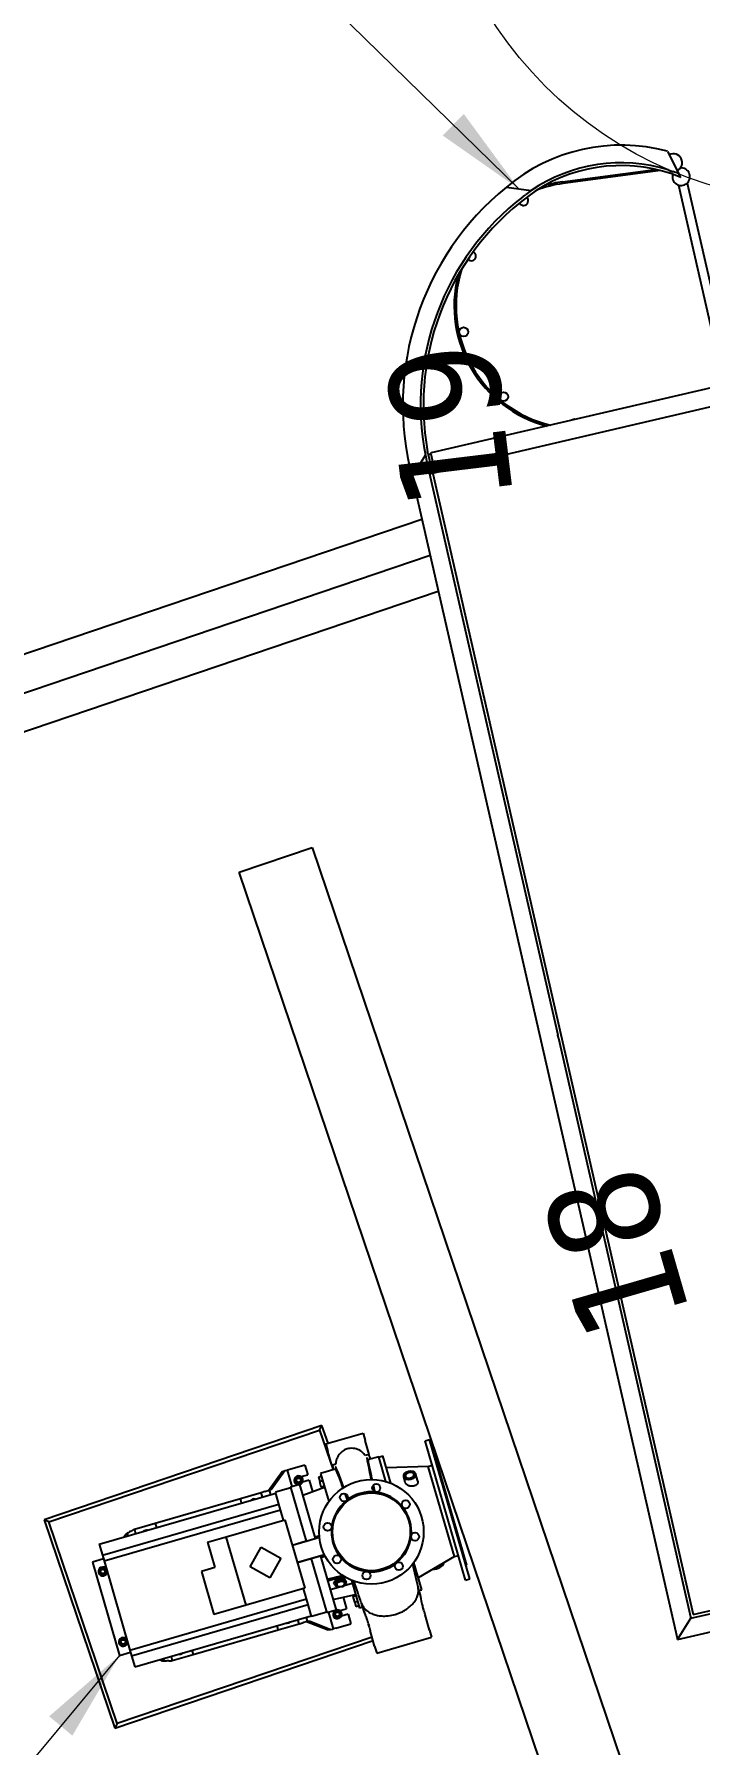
# Model space of a CAD drawing. Header units: millimetres. Extents: x -360063 to 84100, y -179792 to 59400.
# Drawn here: x 34090 to 35905, y 14992 to 19653 of the extents above; entities that cross this region are included whole.
import ezdxf

# ---------------------------------------------------------------- set-up
doc = ezdxf.new("R2010")
doc.units = ezdxf.units.MM
doc.header["$LTSCALE"] = 100
for name, color, linetype, lineweight in [('Detail Boundary', 7, 'Continuous', 18), ('Symbol', 7, 'Continuous', 18), ('Visible', 7, 'Continuous', 25)]:
    doc.layers.add(name, color=color, linetype=linetype, lineweight=lineweight)
doc.styles.add('Text Style175', font='tahoma.ttf')
doc.styles.add('Title', font='arial.ttf')
doc.dimstyles.new('Default - Method 2a$7', dxfattribs={"dimscale": 100, "dimtxt": 3, "dimasz": 2.5, "dimexe": 3, "dimexo": 0.5, "dimgap": 0.7, "dimtad": 0, "dimtoh": 1, "dimdec": 1, "dimrnd": 1e-08, "dimtxsty": 'Title', "dimcen": 0.09, "dimdle": 10, "dimclrd": 256, "dimclre": 256, "dimclrt": 7, "dimazin": 2, "dimtfac": 0.833333, "dimtdec": 1, "dimtmove": 0, "dimatfit": 3, "dimfxl": 1, "dimtolj": 1, "dimlwd": -1, "dimlwe": -1, "dimarcsym": 0})

# ---------------------------------------------------------------- blocks, each defined once
blk = doc.blocks.new('2dDetail0')
at = {"layer": 'Detail Boundary'}
blk.add_circle((362.453, 202.732), 10.773, dxfattribs=at)
at = {"layer": 'Detail Boundary', "insert": (372.434, 212.4), "char_height": 3, "attachment_point": 7, "style": 'Title'}
blk.add_mtext('H', dxfattribs=at)

msp = doc.modelspace()

# ---------------------------------------------------------------- linework, layer by layer
at = {"layer": 'Visible'}
for p, q in [((35817.32, 19333.49), (35848.26, 19272.64)), ((35530.91, 19250.48), (35784.64, 19284.2)), ((35798.1, 19280.95), (35531.57, 19245.53)), ((35853.38, 19262.56), (35848.26, 19272.64)), ((35871.29, 19247.15), (35986.9, 18741.17)), ((35377.84, 19235.84), (35411.94, 19231.23)), ((35411.94, 19231.23), (35445.49, 19226.7)), ((35846.92, 19241.58), (35962.53, 18735.6)), ((35948.25, 18692.27), (35173, 18511.7)), ((35184.34, 18463.01), (35959.59, 18643.57)), ((35138.99, 18477.04), (35156.99, 18505.71)), ((35156.99, 18505.71), (35161.3, 18486.87)), ((35164.7, 18507.89), (35163.01, 18515.29)), ((35164.7, 18507.89), (35165.1, 18507.98)), ((35165.1, 18507.98), (35171.48, 18509.44)), ((35165.1, 18507.98), (35175.83, 18461.02)), ((35171.51, 18509.3), (35181.94, 18464.5)), ((35120.68, 18447.9), (35138.99, 18477.04)), ((35163.26, 18478.26), (35161.3, 18486.87)), ((35163.26, 18478.26), (35517.87, 16926.23)), ((35182.39, 18462.55), (35167.64, 18459.12)), ((35226.13, 18467.61), (35168.75, 18454.24)), ((35176.94, 18456.15), (35887.22, 15347.42)), ((35181.94, 18464.5), (35182.39, 18462.55)), ((35224.99, 18472.48), (35226.13, 18467.61)), ((35120.68, 18447.9), (35844.58, 15279.54)), ((35147.44, 18330.77), (32234.77, 17343.19)), ((35169.84, 18232.77), (32361.59, 17280.59)), ((35169.84, 18232.77), (32361.59, 17280.59)), ((35192.23, 18134.77), (32488.4, 17218)), ((35192.23, 18134.77), (32488.4, 17218)), ((34649.06, 17369.85), (34847.94, 17437.28)), ((34847.94, 17437.28), (36132.38, 13649.11)), ((35631.15, 14473.41), (34649.06, 17369.85)), ((35519.84, 16917.63), (35517.87, 16926.23)), ((35519.84, 16917.63), (35880.89, 15337.36)), ((34875.03, 15862.59), (34117.39, 15605.7)), ((34130.07, 15599.44), (34868.77, 15849.91)), ((34868.77, 15849.91), (34875.03, 15862.59)), ((34868.77, 15849.91), (34905.59, 15741.31)), ((34891.58, 15813.77), (34875.03, 15862.59)), ((34885.36, 15811.97), (34987.17, 15841.45)), ((34885.36, 15811.97), (34891.26, 15791.59)), ((34987.17, 15841.45), (34993.08, 15821.07)), ((35003.9, 15783.68), (34993.08, 15821.07)), ((35156.61, 15820.76), (35168.14, 15824.1)), ((35266.48, 15441.35), (35156.61, 15820.76)), ((35278, 15444.68), (35168.14, 15824.1)), ((34828.63, 15754.42), (34787.57, 15742.53)), ((34828.63, 15754.42), (34836.2, 15728.24)), ((34902.09, 15754.2), (34891.26, 15791.59)), ((34902.09, 15754.2), (34913.22, 15757.42)), ((35003.9, 15783.68), (34992.76, 15780.45)), ((35029.71, 15777.25), (35001.97, 15769.21)), ((35049.31, 15709.57), (35029.71, 15777.25)), ((35029.99, 15776.29), (35041.51, 15779.62)), ((35063.19, 15704.78), (35041.51, 15779.62)), ((35165.04, 15750.84), (35175.94, 15754)), ((35178.57, 15788.08), (35181.45, 15788.91)), ((35270.46, 15481.54), (35181.45, 15788.91)), ((34729.25, 15685.04), (34767.03, 15736.58)), ((34774.25, 15738.67), (34736.47, 15687.13)), ((34767.03, 15736.58), (34774.25, 15738.67)), ((34778.55, 15739.92), (34774.25, 15738.67)), ((34778.55, 15739.92), (34780.85, 15740.58)), ((34787.57, 15742.53), (34780.85, 15740.58)), ((34793.78, 15695.92), (34780.85, 15740.58)), ((34808.57, 15722.99), (34801.37, 15715.5)), ((34801.37, 15715.5), (34804.26, 15705.52)), ((34804.26, 15705.52), (34814.35, 15703.03)), ((34818.66, 15720.51), (34808.57, 15722.99)), ((34814.35, 15703.03), (34821.55, 15710.52)), ((34818.11, 15723), (34836.2, 15728.24)), ((34821.55, 15710.52), (34818.66, 15720.51)), ((34840.52, 15713.35), (34822.42, 15708.11)), ((34840.52, 15713.35), (34849.54, 15682.17)), ((34865.62, 15721.93), (34873.31, 15724.15)), ((34865.62, 15721.93), (34868.95, 15710.42)), ((34867.99, 15710.15), (34876.64, 15712.65)), ((34867.99, 15710.15), (34872.44, 15694.78)), ((34911.44, 15743), (34871.22, 15731.35)), ((34871.22, 15731.35), (34893.39, 15654.79)), ((35165.04, 15750.84), (35051.08, 15746.57)), ((35102.38, 15706.96), (35098.06, 15721.87)), ((35136.2, 15710.6), (35130.24, 15731.18)), ((35236.24, 15504.94), (35165.04, 15750.84)), ((34267.92, 15538.97), (34749.16, 15678.31)), ((34652.65, 15662.86), (34420.2, 15595.55)), ((34709.32, 15679.27), (34652.65, 15662.86)), ((34655.98, 15651.33), (34652.65, 15662.86)), ((34719.46, 15682.2), (34709.32, 15679.27)), ((34712.66, 15667.74), (34709.32, 15679.27)), ((34719.46, 15682.2), (34731.56, 15685.71)), ((34735.7, 15686.91), (34731.56, 15685.71)), ((34731.56, 15685.71), (34734.9, 15674.18)), ((34736.47, 15687.13), (34735.7, 15686.91)), ((34789.76, 15692.67), (34748.46, 15680.71)), ((34750.43, 15673.91), (34748.46, 15680.71)), ((34757.93, 15648.01), (34750.43, 15673.91)), ((34814.18, 15701.83), (34789.21, 15694.59)), ((34789.21, 15694.59), (34831.83, 15547.41)), ((34814.18, 15701.83), (34856.8, 15554.64)), ((34822.68, 15672.48), (34882.06, 15693.91)), ((34872.44, 15694.78), (34881.09, 15697.28)), ((34276.7, 15508.67), (34757.93, 15648.01)), ((34281.13, 15493.36), (34762.36, 15632.71)), ((34762.36, 15632.71), (34757.93, 15648.01)), ((34770.64, 15604.11), (34762.36, 15632.71)), ((34130.07, 15599.44), (34117.39, 15605.7)), ((34117.39, 15605.7), (34310.06, 15037.47)), ((34316.32, 15050.16), (34130.07, 15599.44)), ((34340.05, 15565.05), (34336.13, 15558.72)), ((34343.49, 15568.65), (34345.58, 15561.45)), ((34360.57, 15578.29), (34354.9, 15574.56)), ((34363.52, 15579.14), (34360.57, 15578.29)), ((34420.2, 15595.55), (34363.52, 15579.14)), ((34363.52, 15579.14), (34366.86, 15567.62)), ((34420.2, 15595.55), (34423.53, 15584.03)), ((34614.31, 15558.84), (34774.24, 15605.15)), ((34774.24, 15605.15), (34828.06, 15419.29)), ((34267.92, 15538.97), (34276.7, 15508.67)), ((34563.17, 15544.03), (34614.31, 15558.84)), ((34563.17, 15544.03), (34583.12, 15475.11)), ((34668.13, 15372.98), (34614.31, 15558.84)), ((34679.76, 15477.07), (34709.19, 15530.5)), ((34709.19, 15530.5), (34762.62, 15501.06)), ((34794.07, 15536.7), (34831.77, 15547.61)), ((34868.18, 15557.13), (34794.34, 15535.75)), ((34831.83, 15547.41), (34856.8, 15554.64)), ((35880.89, 15337.36), (36681.09, 15520.18)), ((35887.22, 15347.42), (36671.02, 15526.51)), ((34279.47, 15499.11), (34249.21, 15490.34)), ((34249.21, 15490.34), (34322.92, 15235.8)), ((34274.57, 15474.67), (34267.37, 15467.18)), ((34284.66, 15472.18), (34274.57, 15474.67)), ((34276.7, 15508.67), (34281.13, 15493.36)), ((34281.13, 15493.36), (34351.51, 15250.3)), ((34284.11, 15474.68), (34286.35, 15475.33)), ((34287.55, 15462.2), (34284.66, 15472.18)), ((34583.12, 15475.11), (34546.62, 15464.55)), ((34733.19, 15447.63), (34679.76, 15477.07)), ((34762.62, 15501.06), (34733.19, 15447.63)), ((34881.81, 15510.07), (34807.97, 15488.69)), ((34845.94, 15498.66), (34808.24, 15487.74)), ((34870.86, 15506.1), (34845.88, 15498.87)), ((34845.88, 15498.87), (34888.5, 15351.68)), ((34870.86, 15506.1), (34913.48, 15358.91)), ((35147.2, 15414.62), (35125.53, 15489.46)), ((35236.24, 15504.94), (35137.63, 15447.67)), ((35236.24, 15504.94), (35247.15, 15508.1)), ((35267.57, 15480.7), (35270.46, 15481.54)), ((35844.58, 15279.54), (36738.9, 15483.87)), ((34267.37, 15467.18), (34270.26, 15457.19)), ((34270.26, 15457.19), (34280.35, 15454.71)), ((34280.35, 15454.71), (34287.55, 15462.2)), ((34290.66, 15460.44), (34288.42, 15459.79)), ((34546.62, 15464.55), (34580.48, 15347.6)), ((34890.28, 15439.02), (34934.35, 15451.78)), ((34907.51, 15434.42), (34916.86, 15446.15)), ((34908.3, 15431.7), (34907.51, 15434.42)), ((34917.65, 15443.43), (34908.3, 15431.7)), ((34908.3, 15431.7), (34915.89, 15421.59)), ((34913.72, 15429.98), (34914.02, 15428.96)), ((34916.05, 15427.34), (34915.46, 15429.37)), ((34916.86, 15446.15), (34933.82, 15447.75)), ((34917.65, 15443.43), (34916.86, 15446.15)), ((34934.6, 15445.04), (34917.65, 15443.43)), ((34932.84, 15423.2), (34942.2, 15434.92)), ((34933.82, 15447.75), (34941.41, 15437.64)), ((34934.6, 15445.04), (34933.82, 15447.75)), ((34934.6, 15445.04), (34942.2, 15434.92)), ((34935.31, 15426.29), (34957.68, 15432.77)), ((34936.22, 15433.18), (34935.63, 15435.21)), ((34936.77, 15436.65), (34937.07, 15435.63)), ((34942.2, 15434.92), (34941.41, 15437.64)), ((34955.3, 15440.99), (34977.47, 15364.43)), ((35266.48, 15441.35), (35278, 15444.68)), ((34351.51, 15250.3), (34832.74, 15389.65)), ((34828.06, 15419.29), (34668.13, 15372.98)), ((34832.74, 15389.65), (34824.46, 15418.25)), ((34837.17, 15374.34), (34832.74, 15389.65)), ((34897.16, 15415.24), (34920.63, 15422.04)), ((34904.98, 15388.26), (34966.63, 15401.87)), ((34915.89, 15421.59), (34932.84, 15423.2)), ((34932.87, 15394.42), (34941.89, 15363.24)), ((34958.96, 15396), (34967.6, 15398.5)), ((34958.96, 15396), (34963.41, 15380.63)), ((34963.41, 15380.63), (34972.05, 15383.13)), ((34964.37, 15380.91), (34967.7, 15369.41)), ((35138.01, 15411.95), (35138.01, 15411.95)), ((35139.52, 15412.39), (35147.2, 15414.62)), ((34355.94, 15235), (34837.17, 15374.34)), ((34364.71, 15204.7), (34845.95, 15344.04)), ((34668.13, 15372.98), (34580.48, 15347.6)), ((34812.78, 15321.95), (34809.45, 15333.47)), ((34831.69, 15339.91), (34835.03, 15328.39)), ((34844.67, 15348.45), (34837.17, 15374.34)), ((34846.64, 15341.64), (34844.67, 15348.45)), ((34887.95, 15353.6), (34846.64, 15341.64)), ((34913.48, 15358.91), (34888.5, 15351.68)), ((34893.07, 15353), (34906.01, 15308.34)), ((34914.26, 15357.99), (34907.06, 15350.49)), ((34907.06, 15350.49), (34909.96, 15340.51)), ((34909.96, 15340.51), (34920.05, 15338.02)), ((34924.35, 15355.5), (34914.26, 15357.99)), ((34920.05, 15338.02), (34927.24, 15345.52)), ((34923.8, 15358), (34941.89, 15363.24)), ((34927.24, 15345.52), (34924.35, 15355.5)), ((34946.21, 15348.35), (34928.11, 15343.11)), ((34946.21, 15348.35), (34953.78, 15322.17)), ((34967.7, 15369.41), (34975.38, 15371.63)), ((34986.16, 15366.95), (34977.47, 15364.43)), ((34987.94, 15367.46), (34987.94, 15367.46)), ((34999.22, 15356.2), (34999.22, 15356.2)), ((35151.91, 15362.42), (35151.55, 15362.31)), ((35152.06, 15361.88), (35151.91, 15362.42)), ((35168.59, 15304.82), (35156.45, 15346.73)), ((35844.58, 15279.54), (35880.89, 15337.36)), ((35011.65, 15285.92), (34316.32, 15050.16)), ((34523.66, 15238.23), (34756.11, 15305.54)), ((34756.11, 15305.54), (34752.77, 15317.06)), ((34756.11, 15305.54), (34812.78, 15321.95)), ((34812.78, 15321.95), (34822.92, 15324.88)), ((34835.03, 15328.39), (34822.92, 15324.88)), ((34892.19, 15304.34), (34832.72, 15327.72)), ((34839.17, 15329.59), (34835.03, 15328.39)), ((34839.17, 15329.59), (34839.94, 15329.81)), ((34839.94, 15329.81), (34899.41, 15306.43)), ((34899.41, 15306.43), (34892.19, 15304.34)), ((34899.41, 15306.43), (34903.71, 15307.67)), ((34903.71, 15307.67), (34906.01, 15308.34)), ((34912.73, 15310.29), (34906.01, 15308.34)), ((34912.73, 15310.29), (34953.78, 15322.17)), ((35002.06, 15319.03), (35002.43, 15319.13)), ((35002.22, 15318.49), (35002.06, 15319.03)), ((35005.67, 15313.74), (35005.67, 15313.74)), ((35018.74, 15261.43), (35006.61, 15303.34)), ((35006.61, 15303.34), (35006.61, 15303.34)), ((35024.33, 15242.14), (35174.17, 15285.52)), ((35168.59, 15304.82), (35174.17, 15285.52)), ((34310.06, 15037.47), (35014.44, 15276.3)), ((34322.92, 15235.8), (34353.17, 15244.56)), ((34330.2, 15282.56), (34323, 15275.07)), ((34323, 15275.07), (34325.89, 15265.09)), ((34325.89, 15265.09), (34335.98, 15262.6)), ((34340.29, 15280.07), (34330.2, 15282.56)), ((34335.98, 15262.6), (34343.18, 15270.09)), ((34339.73, 15282.57), (34341.98, 15283.22)), ((34343.18, 15270.09), (34340.29, 15280.07)), ((34346.29, 15268.33), (34344.04, 15267.68)), ((34351.51, 15250.3), (34355.94, 15235)), ((34520.32, 15249.76), (34523.66, 15238.23)), ((35018.74, 15261.43), (35024.33, 15242.14)), ((34355.94, 15235), (34364.71, 15204.7)), ((34432.92, 15224.45), (34439.62, 15221.19)), ((34442.37, 15227.18), (34444.45, 15219.98)), ((34457.25, 15221.09), (34464.04, 15220.97)), ((34463.65, 15233.35), (34466.99, 15221.82)), ((34464.04, 15220.97), (34466.99, 15221.82)), ((34466.99, 15221.82), (34523.66, 15238.23)), ((34316.32, 15050.16), (34310.06, 15037.47))]:
    msp.add_line(p, q, dxfattribs=at)
for centre, radius in [((35261.3, 18841.58), 12.5), ((35370, 18665.03), 12.5), ((34811.46, 15713.01), 6), ((35009.83, 15572.64), 142.5), ((35009.83, 15572.64), 106), ((34934.89, 15666.36), 11), ((35023.11, 15691.91), 11), ((35103.55, 15647.59), 11), ((34890.57, 15585.92), 11), ((35129.1, 15559.37), 11), ((34916.11, 15497.7), 11), ((35084.78, 15478.93), 11), ((34277.46, 15464.69), 6), ((34996.56, 15453.38), 11), ((34917.15, 15348), 6), ((34333.09, 15272.58), 6)]:
    msp.add_circle(centre, radius, dxfattribs=at)
for centre, radius, start, end in [((35690.66, 18865.78), 484.56, 74.84753, 130.209), ((35690.66, 18865.78), 436.31, 72.84841, 124.18771), ((35690.66, 18865.78), 428.85, 67.70135, 123.06282), ((35833.04, 19302.57), 24.15, 296.94571, 116.94571), ((35575.7, 18913.42), 340.03, 97.56994, 106.09774), ((35833.04, 19302.57), 24.15, 235.40886, 268.48256), ((35854.54, 19264.34), 24, 164.24383, 94.90209), ((35690.66, 18865.78), 436.31, 68.82623, 71.04301), ((35861.02, 18642.21), 765.41, 129.14378, 194.70654), ((35861.02, 18642.21), 717.14, 127.79178, 190.9726), ((35861.02, 18642.21), 709.46, 124.74307, 190.30583), ((35424.94, 19198.51), 12.5, 206.52394, 49.6606), ((35412.22, 19231.19), 24.15, 292.76145, 321.85291), ((35861.02, 18642.21), 717.14, 125.40985, 126.82258), ((35575.7, 18913.42), 335.03, 97.56994, 109.84923), ((35282.54, 19047.82), 12.5, 221.80289, 68.12285), ((35575.7, 18913.42), 340.03, 166.05906, 254.99088), ((35575.7, 18913.42), 335.03, 162.91706, 256.63536), ((35563.72, 18591.14), 12.5, 77.4113, 128.81027), ((35173.45, 18509.76), 2, 103.11079, 193.11079), ((35139.13, 18477.28), 24.15, 2.34187, 23.398), ((35183.89, 18464.96), 2, 193.11079, 283.11079), ((35495.71, 16916.64), 24.15, 2.34187, 23.398), ((34811.46, 15713.01), 12, 283.76073, 269.5509), ((34690.41, 15645.69), 16.4, 82.30257, 129.99492), ((35009.83, 15572.64), 109, 83.64874, 128.64874), ((35009.83, 15572.64), 109, 38.64874, 83.64874), ((35009.83, 15572.64), 109, 128.64874, 173.64874), ((35009.83, 15572.64), 109, 353.64874, 38.64874), ((34397.45, 15560.86), 16.4, 82.30257, 129.99492), ((35009.83, 15572.64), 109, 173.64874, 218.64874), ((35009.83, 15572.64), 109, 308.64874, 353.64874), ((34277.46, 15464.69), 12, 32.74659, 359.5509), ((35009.83, 15572.64), 109, 218.64874, 263.64874), ((35009.83, 15572.64), 109, 263.64874, 308.64874), ((34917.15, 15348), 12, 122.74659, 108.53676), ((34778.86, 15340.23), 16.4, 262.30257, 309.99492), ((34333.09, 15272.58), 12, 32.74659, 359.5509), ((34485.89, 15255.4), 16.4, 262.30257, 309.99492)]:
    msp.add_arc(centre, radius, start, end, dxfattribs=at)
for centre, major_axis in [((35114.15, 15726.52), (-16.09, -4.66)), ((35114.15, 15726.52), (11.58, 3.35)), ((34926.13, 15430.26), (-10.09, -2.92))]:
    msp.add_ellipse(centre, major_axis=major_axis, ratio=0.7071068, dxfattribs=at)
for centre, major_axis, start_param, end_param in [((35182.59, 15490.16), (25.93, 7.51), 4.2859362, 5.8169529), ((34925.25, 15433.31), (-11.53, -3.34), 3.1415927, 6.2831853), ((34925.54, 15432.29), (-11.53, -3.34), 2.5058814, 6.9188966), ((34925.54, 15432.29), (-10.09, -2.92), 3.1415927, 6.2831853)]:
    msp.add_ellipse(centre, major_axis=major_axis, ratio=0.7071068, start_param=start_param, end_param=end_param, dxfattribs=at)
for points in [[(35819.33, 19282.69), (35823.71, 19281.34), (35828.07, 19279.92), (35832.4, 19278.43)], [(35421.56, 19208.92), (35424.76, 19211.4), (35427.97, 19213.85), (35431.21, 19216.27)], [(34906.36, 15741.53), (34905.5, 15746.37), (34904.81, 15750.8), (34904.29, 15754.83)], [(35001.7, 15783.04), (35003.42, 15779.33), (35005.19, 15775.24), (35007.05, 15770.69)], [(35121.83, 15484.54), (35126.76, 15463.81), (35131.57, 15443.38), (35136.74, 15423.36)], [(34982.3, 15378.72), (34975.98, 15398.38), (34969.15, 15418.21), (34962.24, 15438.33)], [(34982.3, 15378.72), (34982.62, 15377.75), (34982.97, 15376.77), (34983.37, 15375.8)], [(35137.39, 15420.39), (35137.21, 15421.4), (35136.99, 15422.39), (35136.74, 15423.36)], [(35151.22, 15359.27), (35151.22, 15359.26), (35151.23, 15359.25), (35151.23, 15359.24)]]:
    msp.add_open_spline(points, degree=3, dxfattribs=at)
for points, knots in [([(34984.7, 15789.74), (34981.29, 15792.72), (34977.09, 15795.31), (34967.81, 15798.94), (34962.31, 15800.2), (34949.17, 15800.24), (34943.96, 15798.58), (34935.18, 15795.19), (34930.44, 15791.81), (34925.24, 15786.94), (34923.57, 15785.1), (34918.47, 15778.46), (34916.29, 15773.67), (34915.08, 15769.58)], [0, 0, 0, 0, 1.4025727, 1.4025727, 2.7606801, 2.7606801, 4.3416949, 4.3416949, 7.6290186, 7.6290186, 9.3485895, 9.3485895, 13.5597508, 13.5597508, 13.5597508, 13.5597508]), ([(34913.22, 15757.42), (34913.24, 15759.48), (34913.42, 15761.54), (34914.04, 15765.59), (34914.5, 15767.62), (34915.08, 15769.58)], [-1.2443945, -1.2443945, -1.2443945, -1.2443945, -0.6301096, -0.6301096, -0.0000014, -0.0000014, -0.0000014, -0.0000014]), ([(34992.76, 15780.45), (34991.76, 15782), (34990.64, 15783.52), (34988.14, 15786.47), (34986.63, 15788.05), (34984.7, 15789.74)], [0.0005431, 0.0005431, 0.0005431, 0.0005431, 0.5769117, 0.5769117, 1.2037212, 1.2037212, 1.2037212, 1.2037212]), ([(34997.35, 15774.97), (34997.35, 15774.97), (34997.35, 15774.9), (34997.41, 15774.35), (34997.51, 15773.4), (34997.99, 15769.97), (34998.5, 15766.74), (35000.07, 15758.03), (35001.22, 15752.13), (35004.05, 15738.19), (35005.78, 15729.95), (35008.12, 15719.04), (35008.53, 15717.15), (35008.96, 15715.14)], [0.9987811, 0.9987811, 0.9987811, 0.9987811, 1.4427364, 1.4427364, 2.9917948, 2.9917948, 5.8542225, 5.8542225, 9.3060852, 9.3060852, 13.0574067, 13.0574067, 13.8446863, 13.8446863, 13.8446863, 13.8446863]), ([(34999.71, 15770.63), (34999.71, 15770.63), (34999.75, 15770.58), (35000.01, 15770.32), (35000.15, 15770.19), (35000.55, 15769.91), (35000.72, 15769.79), (35001.22, 15769.51), (35001.57, 15769.35), (35001.98, 15769.22)], [29.2464832, 29.2464832, 29.2464832, 29.2464832, 29.8311075, 29.8311075, 30.1502263, 30.1502263, 30.3203748, 30.3203748, 30.4990634, 30.4990634, 30.4990634, 30.4990634]), ([(35011.95, 15715.13), (35008.95, 15728.47), (35006.53, 15739.69), (35003.36, 15755.86), (35002.38, 15761.39), (35001.87, 15765.97), (35001.81, 15766.86), (35001.79, 15768.2), (35001.82, 15768.67), (35001.89, 15769.11), (35001.93, 15769.2), (35001.96, 15769.21)], [-14.8608064, -14.8608064, -14.8608064, -14.8608064, -9.0044396, -9.0044396, -4.0015586, -4.0015586, -2.4387237, -2.4387237, -0.9446687, -0.9446687, -0.0000031, -0.0000031, -0.0000031, -0.0000031]), ([(34911.43, 15743), (34911.69, 15743.3), (34911.88, 15743.59), (34912.15, 15744.06), (34912.23, 15744.24), (34912.41, 15744.66), (34912.47, 15744.83), (34912.58, 15745.22), (34912.59, 15745.33), (34912.6, 15745.41), (34912.6, 15745.42), (34912.6, 15745.42)], [0.0035132, 0.0035132, 0.0035132, 0.0035132, 0.1639212, 0.1639212, 0.3196069, 0.3196069, 0.572416, 0.572416, 1.0508327, 1.0508327, 1.258035, 1.258035, 1.258035, 1.258035]), ([(34911.45, 15743), (34911.46, 15743.01), (34911.5, 15742.99), (34911.6, 15742.91), (34911.67, 15742.84), (34912.1, 15742.31), (34912.7, 15741.38), (34914.41, 15738.01), (34915.61, 15735.23), (34918.1, 15729.12), (34919.25, 15726.23), (34923.67, 15714.8), (34927.49, 15704.34), (34931.91, 15691.95)], [-30.1477946, -30.1477946, -30.1477946, -30.1477946, -29.6036505, -29.6036505, -29.0086273, -29.0086273, -26.4584121, -26.4584121, -23.1815624, -23.1815624, -20.9120311, -20.9120311, -15.2633731, -15.2633731, -15.2633731, -15.2633731]), ([(34934.43, 15693.56), (34934.28, 15693.95), (34934.14, 15694.34), (34933.05, 15697.31), (34932.14, 15699.78), (34928.58, 15709.45), (34926.09, 15716.11), (34921, 15729.53), (34918.48, 15735.97), (34914.61, 15745.36), (34913.08, 15748.73), (34912.37, 15750.16), (34912.3, 15750.28), (34912.3, 15750.28)], [0.3811796, 0.3811796, 0.3811796, 0.3811796, 0.5417962, 0.5417962, 1.6172254, 1.6172254, 4.8516193, 4.8516193, 8.8713155, 8.8713155, 12.6350769, 12.6350769, 13.3309406, 13.3309406, 13.3309406, 13.3309406]), ([(35123.27, 15696.79), (35122.19, 15696.65), (35121.06, 15696.58), (35118.74, 15696.63), (35117.56, 15696.74), (35115.24, 15697.13), (35114.1, 15697.41), (35111.94, 15698.12), (35110.91, 15698.54), (35109.05, 15699.47), (35108.15, 15700), (35106.48, 15701.19), (35105.71, 15701.85), (35104.38, 15703.24), (35103.82, 15703.97), (35102.92, 15705.46), (35102.59, 15706.22), (35102.38, 15706.96)], [0, 0, 0, 0, 0.3322254, 0.3322254, 0.6644507, 0.6644507, 0.9966761, 0.9966761, 1.3289015, 1.3289015, 1.6546344, 1.6546344, 1.9803673, 1.9803673, 2.3061002, 2.3061002, 2.6318331, 2.6318331, 2.6318331, 2.6318331]), ([(35136.2, 15710.6), (35136.4, 15709.9), (35136.51, 15709.16), (35136.53, 15707.64), (35136.43, 15706.87), (35136.02, 15705.34), (35135.71, 15704.59), (35134.9, 15703.16), (35134.4, 15702.48), (35133.26, 15701.23), (35132.59, 15700.61), (35131.05, 15699.48), (35130.19, 15698.97), (35128.35, 15698.08), (35127.37, 15697.71), (35125.34, 15697.13), (35124.3, 15696.92), (35123.27, 15696.79)], [7.7623612, 7.7623612, 7.7623612, 7.7623612, 8.0711286, 8.0711286, 8.379896, 8.379896, 8.6886635, 8.6886635, 8.9974309, 8.9974309, 9.3133372, 9.3133372, 9.6292436, 9.6292436, 9.9451499, 9.9451499, 10.2610562, 10.2610562, 10.2610562, 10.2610562]), ([(34937.17, 15677.12), (34937.45, 15676.33), (34937.74, 15675.53), (34939.76, 15669.83), (34941.58, 15664.75), (34943.49, 15659.5)], [-13.1297934, -13.1297934, -13.1297934, -13.1297934, -12.8044851, -12.8044851, -10.8176996, -10.8176996, -10.8176996, -10.8176996]), ([(34945.46, 15663.33), (34944.85, 15664.98), (34944.17, 15666.84), (34942.68, 15670.92), (34941.8, 15673.34), (34941.01, 15675.5)], [0.353338603, 0.353338603, 0.353338603, 0.353338603, 0.373241328, 0.375993639, 0.403610733, 0.403610733, 0.403610733, 0.403610733]), ([(35015.79, 15683.69), (35015.67, 15684.27), (35015.3, 15685.98), (35014.37, 15690.27), (35013.58, 15693.88), (35013.05, 15696.36)], [0.353338203, 0.353338203, 0.353338203, 0.353338203, 0.360014399, 0.373241328, 0.403610784, 0.403610784, 0.403610784, 0.403610784]), ([(35019.51, 15681.51), (35019.38, 15682.08), (35019.26, 15682.65), (35017.87, 15688.96), (35016.62, 15694.49), (35015.42, 15699.78)], [-19.2940927, -19.2940927, -19.2940927, -19.2940927, -19.0876555, -19.0876555, -16.9898207, -16.9898207, -16.9898207, -16.9898207]), ([(34340.05, 15565.05), (34340.22, 15565.26), (34340.57, 15565.67), (34341.14, 15566.32), (34341.44, 15566.66), (34342.32, 15567.6), (34342.88, 15568.13), (34343.48, 15568.64), (34343.49, 15568.65), (34343.49, 15568.65)], [-1.2897482, -1.2897482, -1.2897482, -1.2897482, -0.9886576, -0.9886576, -0.6418209, -0.6418209, -0.0045038, -0.0045038, 0, 0, 0, 0]), ([(34354.9, 15574.56), (34354.31, 15574.23), (34353.14, 15573.58), (34351.23, 15572.54), (34350.23, 15572), (34347.3, 15570.47), (34345.48, 15569.57), (34343.53, 15568.67), (34343.51, 15568.66), (34343.49, 15568.65)], [0, 0, 0, 0, 0.20412807, 0.20412807, 0.43705271, 0.43705271, 0.87015141, 0.87015141, 0.87400902, 0.87400902, 0.87400902, 0.87400902]), ([(35075.01, 15347.56), (35077.92, 15348.4), (35083.96, 15350.4), (35093.33, 15354.46), (35101.11, 15358.75), (35107.11, 15362.72), (35113.87, 15367.74), (35122.24, 15375.48), (35130.54, 15386.52), (35136, 15398.17), (35138.38, 15409.76), (35137.99, 15416.99), (35137.39, 15420.39)], [0.5, 0.5, 0.5, 0.5, 0.525, 0.55, 0.575, 0.5875, 0.6, 0.63333333, 0.66666667, 0.7, 0.73333333, 0.76669672, 0.76669672, 0.76669672, 0.76669672]), ([(35136.67, 15423.62), (35139.35, 15413.51), (35141.5, 15404.2), (35145.07, 15388.14), (35146.52, 15381.2), (35148.06, 15374.24), (35148.06, 15374.14), (35149.77, 15367.08), (35150.58, 15363.12), (35151.22, 15359.27)], [0, 0, 0, 0, 4.2053181, 4.2053181, 8.2932031, 8.2932031, 9.9544092, 9.9544092, 12.340805, 12.340805, 12.340805, 12.340805]), ([(35004.36, 15316.69), (35002.84, 15320.29), (35001.39, 15324.1), (35000.01, 15328.19), (35000, 15328.2), (34999.99, 15328.25), (34999.98, 15328.27), (34999.9, 15328.51), (34999.82, 15328.74), (34999.49, 15329.71), (34999.19, 15330.55), (34997.87, 15334.28), (34996.52, 15337.92), (34993.01, 15347.5), (34990.7, 15353.83), (34986.41, 15366.16), (34984.42, 15372.03), (34982.45, 15378.26)], [0, 0, 0, 0, 2.3781506, 2.3781506, 2.3890812, 2.3890812, 2.4078594, 2.4078594, 2.701346, 2.701346, 3.5823515, 3.5823515, 6.2359328, 6.2359328, 9.6172305, 9.6172305, 12.2540876, 12.2540876, 12.2540876, 12.2540876]), ([(34983.37, 15375.8), (34984.67, 15372.59), (34986.44, 15369.44), (34988.69, 15366.43), (34989.3, 15365.62), (34989.95, 15364.81), (34990.63, 15364.02), (34992.46, 15361.91), (34994.54, 15359.89), (34996.85, 15358.02), (34998.44, 15356.73), (35000.13, 15355.51), (35001.93, 15354.36), (35003.24, 15353.52), (35004.6, 15352.73), (35006.01, 15351.98), (35006.53, 15351.7), (35007.06, 15351.43), (35007.6, 15351.16), (35009.58, 15350.17), (35011.64, 15349.27), (35013.78, 15348.46), (35015.91, 15347.65), (35018.12, 15346.93), (35020.37, 15346.31), (35022.41, 15345.74), (35024.49, 15345.25), (35026.59, 15344.84), (35026.82, 15344.8), (35027.05, 15344.75), (35027.28, 15344.71), (35029.62, 15344.27), (35032, 15343.93), (35034.38, 15343.68), (35039.71, 15343.12), (35045.11, 15343.02), (35050.37, 15343.32), (35052.18, 15343.42), (35053.97, 15343.57), (35055.74, 15343.76), (35062.65, 15344.5), (35069.19, 15345.87), (35075.01, 15347.56)], [0.23330007, 0.23330007, 0.23330007, 0.23330007, 0.26666667, 0.26666667, 0.26666667, 0.27574261, 0.27574261, 0.27574261, 0.3, 0.3, 0.3, 0.31666667, 0.31666667, 0.31666667, 0.32883565, 0.32883565, 0.32883565, 0.33333333, 0.33333333, 0.33333333, 0.35, 0.35, 0.35, 0.36666667, 0.36666667, 0.36666667, 0.38170876, 0.38170876, 0.38170876, 0.38333333, 0.38333333, 0.38333333, 0.4, 0.4, 0.4, 0.4371966, 0.4371966, 0.4371966, 0.45, 0.45, 0.45, 0.49999729, 0.49999729, 0.49999729, 0.49999729]), ([(35150.34, 15364.08), (35150.46, 15363.8), (35150.61, 15363.53), (35151.12, 15362.72), (35151.56, 15362.24), (35152.06, 15361.88)], [-0.29806966, -0.29806966, -0.29806966, -0.29806966, -0.20515633, -0.20515633, 0, 0, 0, 0]), ([(35156.45, 15346.73), (35155.73, 15349.21), (35154.95, 15351.9), (35153.49, 15356.96), (35152.77, 15359.43), (35152.06, 15361.88)], [-1.5214428, -1.5214428, -1.5214428, -1.5214428, -0.7741318, -0.7741318, -0.0001322, -0.0001322, -0.0001322, -0.0001322]), ([(35002.22, 15318.49), (35002.45, 15319.06), (35002.57, 15319.7), (35002.57, 15320.68), (35002.54, 15321), (35002.49, 15321.31)], [-0.46251236, -0.46251236, -0.46251236, -0.46251236, -0.23128604, -0.23128604, -0.12158863, -0.12158863, -0.12158863, -0.12158863]), ([(35002.22, 15318.49), (35002.93, 15316.02), (35003.65, 15313.55), (35005.12, 15308.48), (35005.89, 15305.8), (35006.61, 15303.34)], [0.0001183, 0.0001183, 0.0001183, 0.0001183, 0.7787094, 0.7787094, 1.5221528, 1.5221528, 1.5221528, 1.5221528]), ([(34444.45, 15219.99), (34444.45, 15219.99), (34444.45, 15219.99), (34443.67, 15220.09), (34442.91, 15220.25), (34441.66, 15220.57), (34441.22, 15220.69), (34440.39, 15220.94), (34439.88, 15221.11), (34439.62, 15221.19)], [-0.86871318, -0.86871318, -0.86871318, -0.86871318, -0.8682812, -0.8682812, -0.43640783, -0.43640783, -0.20371607, -0.20371607, -0.000001, -0.000001, -0.000001, -0.000001]), ([(34457.25, 15221.09), (34456.58, 15221.05), (34455.26, 15220.97), (34453.09, 15220.83), (34451.96, 15220.75), (34448.69, 15220.48), (34446.67, 15220.27), (34444.53, 15220), (34444.49, 15219.99), (34444.45, 15219.99)], [-1.2897171, -1.2897171, -1.2897171, -1.2897171, -0.9904013, -0.9904013, -0.6461374, -0.6461374, -0.0117623, -0.0117623, 0, 0, 0, 0])]:
    msp.add_open_spline(points, degree=3, knots=knots, dxfattribs=at)
for points, weights in [([(34867.79, 15561.18), (34861.82, 15559.5), (34855.88, 15557.82)], [1.0005714981, 1.00062638742, 1.00067330753]), ([(34871.78, 15502.91), (34877.69, 15504.67), (34883.64, 15506.44)], [1.00067330756, 1.00062638745, 1.00057149813]), ([(34932.5, 15452.95), (34910.65, 15447.76), (34889.22, 15442.68)], [1.00009512911, 1.00019090319, 1.00019142263])]:
    msp.add_rational_spline(points, weights, degree=2, dxfattribs=at)

# ---------------------------------------------------------------- block references
at = {"layer": 'Detail Boundary', "xscale": 100, "yscale": 100, "zscale": 100}
msp.add_blockref('2dDetail0', (0, 0), dxfattribs=at)

# ---------------------------------------------------------------- texts
at = {"layer": 'Symbol', "color": 7, "char_height": 300, "attachment_point": 7, "style": 'Text Style175'}
for s, insert, rotation in [('19', (35403.99, 18381.82), 96.91734), ('18', (35887.88, 16159.78), 106.14874)]:
    msp.add_mtext(s, dxfattribs=dict(at, insert=insert, rotation=rotation))

# ---------------------------------------------------------------- leaders
at = {"layer": 'Symbol', "annotation_type": 0, "has_hookline": 1, "hookline_direction": 1, "text_width": 3521.21}
msp.add_leader([(35411.94, 19231.23), (34003.7, 20607.23), (33753.7, 20607.23)], dimstyle='Default - Method 2a$7', override={"dimgap": 0, "dimtad": 1}, dxfattribs=at)
at = {"layer": 'Symbol'}
msp.add_leader([(34322.92, 15235.8), (31815.87, 12224.47)], dimstyle='Default - Method 2a$7', override={"dimtad": 0}, dxfattribs=at)

doc.saveas('drawing.dxf')
